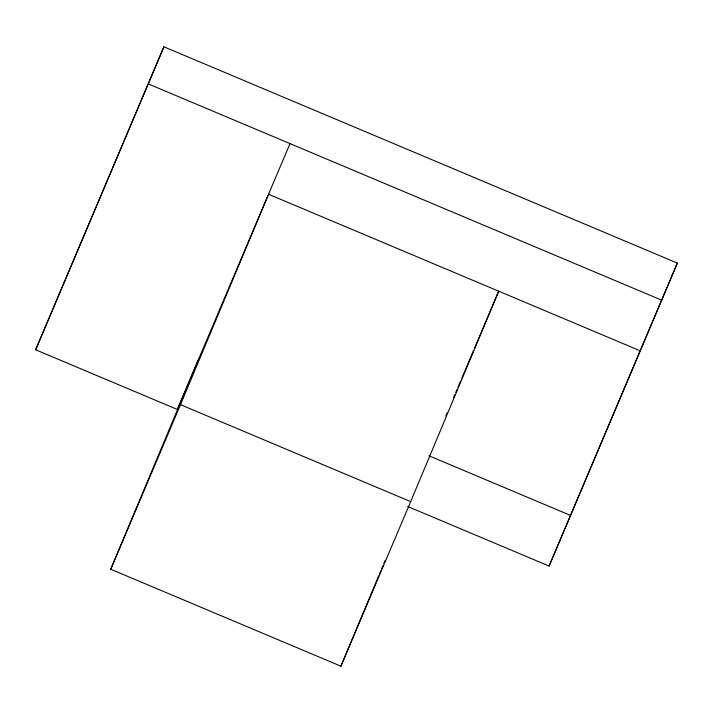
<?xml version="1.0" encoding="UTF-8"?>
<svg xmlns="http://www.w3.org/2000/svg" width="713" height="713" viewBox="0 0 713 713"><rect width="100%" height="100%" fill="white"/><g stroke="black" fill="none" stroke-linecap="round" stroke-linejoin="round"><path stroke-width="1.07" d="M290.013 143.607L177.287 409.44L35.65 349.771L163.91 46.808L677.35 263.097L549.09 566.06L407.747 506.515M35.65 349.771L163.91 46.808M474.43 348.434L498.708 291.198L410.679 501.631L340.894 666.192L110.738 569.232L198.758 358.808M110.738 569.232L180.514 404.672L268.543 194.239L640.345 350.867M340.894 666.192L378.683 575.863M379.539 573.805L380.831 570.73M381.687 568.671L382.979 565.596M383.835 563.546L385.127 560.463M549.09 566.06L677.35 263.097M445.83 415.893L447.131 412.827M453.628 397.498L454.93 394.432M455.794 392.391L457.095 389.325M457.96 387.275L460.562 381.143M461.864 378.077L473.566 350.484M148.375 83.947L661.816 300.226M428.923 455.759L570.56 515.428M180.514 404.672L410.679 501.631"/></g></svg>
